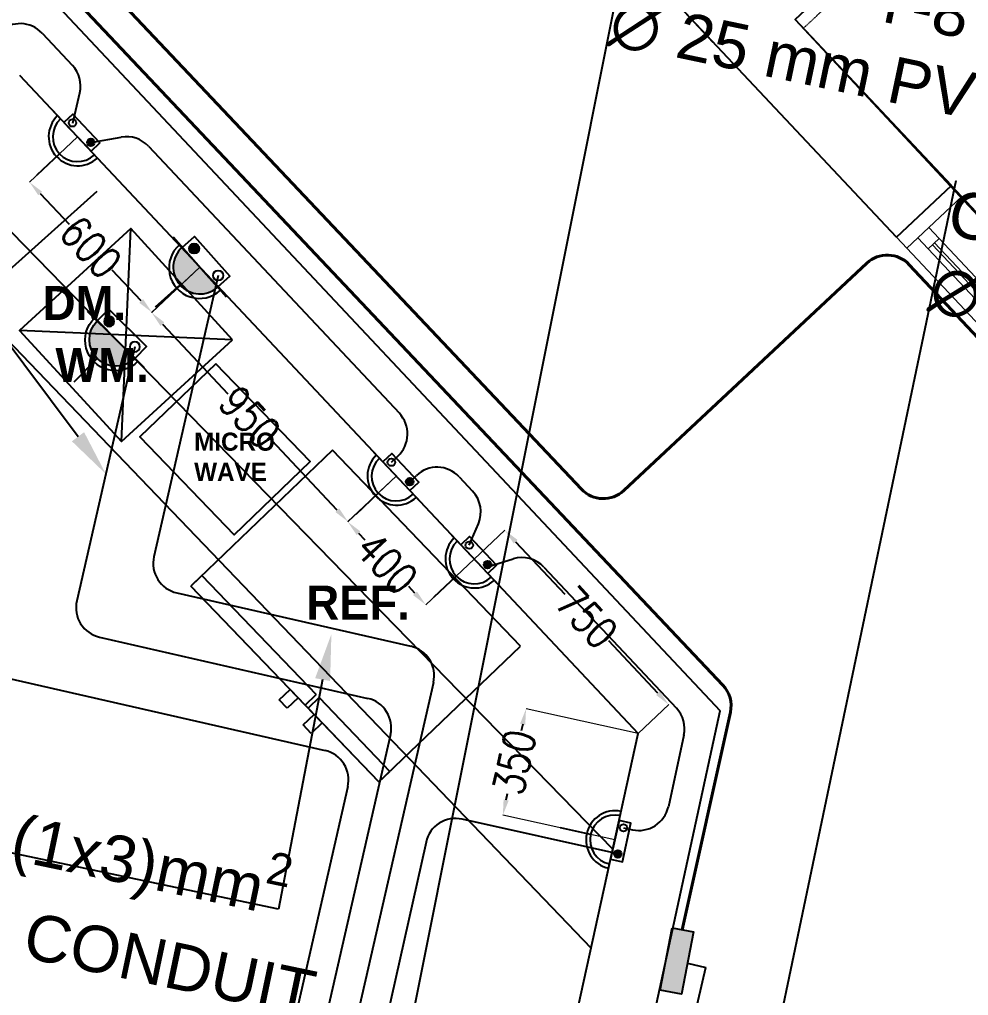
# Model space of a CAD drawing. Extents: x -678889171 to 586587, y -792238163 to 335485.
# Drawn here: x 76023 to 79168, y 28510 to 31744 of the extents above; entities that cross this region are included whole.
import ezdxf
from ezdxf import colors
from ezdxf.entities.mleader import LeaderData, LeaderLine
from ezdxf.math import Vec2, Vec3

# ---------------------------------------------------------------- set-up
doc = ezdxf.new("R2010")
doc.units = 0
doc.header["$MEASUREMENT"] = 0
doc.linetypes.add('XR-A-9TH-FLOOR$0$XR-A-CORE$0$$0$HIDDEN-Z', pattern=[3, 2, -1])
doc.linetypes.add('XR-Ducts$0$XR-A-CORE$0$$0$HIDDEN-Z', pattern=[3, 2, -1])
doc.layers.get('0').update_dxf_attribs({"color": 8})
doc.layers.get('Defpoints').update_dxf_attribs({"color": 252})
for name, color, linetype in [('1', 8, 'Continuous'), ('25 EMBEDDED DATA', 10, 'Continuous'), ('E-LIT-WIR-NO', 4, 'Continuous'), ('E-POW-BLOCK', 4, 'Continuous'), ('E-TEXT', 3, 'Continuous'), ('HR_LIGHT', 1, 'Continuous'), ('loop line emped', 1, 'Continuous'), ('MEP', 4, 'Continuous'), ('powr wire', 4, 'Continuous'), ('XR-A-7TH8TH$0$XR-A-TYP-7-8-9-10$0$A-ANNO-NOTE', 252, 'Continuous'), ('XR-A-7TH8TH$0$XR-A-TYP-7-8-9-10$0$A-EQPM', 252, 'Continuous'), ('XR-A-7TH8TH$0$XR-A-TYP-7-8-9-10$0$A-WALL', 252, 'Continuous'), ('XR-A-9TH-FLOOR$0$A-WALL', 252, 'Continuous'), ('XR-A-9TH-FLOOR$0$XR-A-CORE$0$A-WALL', 252, 'Continuous'), ('XR-A-ST Cat Walk$0$A-FLOR-STRS', 252, 'Continuous'), ('XR-CORE -A$0$A-WALL', 252, 'Continuous')]:
    doc.layers.add(name, color=color, linetype=linetype)
for name, color, linetype, lineweight in [('XR-A-9TH-FLOOR$0$XR-A-CORE$0$$0$A-DOOR-OVHD', 252, 'XR-A-9TH-FLOOR$0$XR-A-CORE$0$$0$HIDDEN-Z', 9), ('XR-Ducts$0$2nd floor towers$0$xref units$0$A-ELEV-GLAZ', 252, 'Continuous', 20), ('XR-Ducts$0$2nd floor towers$0$xref units$0$A-GLAZ-SILL', 252, 'Continuous', 20), ('XR-Ducts$0$XR-A-CORE$0$$0$A-DOOR-OVHD', 252, 'XR-Ducts$0$XR-A-CORE$0$$0$HIDDEN-Z', 9)]:
    doc.layers.add(name, color=color, linetype=linetype, lineweight=lineweight)
doc.styles.get("Standard").update_dxf_attribs({"font": 'arial.ttf'})
doc.styles.add('Work$0$E-M.MODUL', font='romans.shx', dxfattribs={"width": 0.8})
doc.styles.add('XR-A-7TH8TH$0$XR-A-TYP-7-8-9-10$0$TYPICAL TYPES$0$XREF_1BR$0$KZT', font='')
doc.styles.get('XR-A-7TH8TH$0$XR-A-TYP-7-8-9-10$0$TYPICAL TYPES$0$XREF_1BR$0$KZT').set_extended_font_data('AvantGarde LT Medium', bold=True)
doc.dimstyles.new('Work$0$S-DIM', dxfattribs={"dimscale": 500, "dimtxt": 0.2065, "dimasz": 0.104, "dimexe": 0, "dimexo": 0, "dimgap": 0, "dimtad": 0, "dimdec": 0, "dimzin": 0, "dimdsep": 46, "dimtxsty": 'Work$0$E-M.MODUL', "dimcen": 0.25, "dimclrd": 5, "dimclre": 5, "dimclrt": 1, "dimadec": 0, "dimazin": 0, "dimtfac": 1, "dimtdec": 0, "dimtofl": 0, "dimtmove": 0, "dimatfit": 3, "dimfxl": 1, "dimtolj": 1, "dimtzin": 0, "dimlwe": 13, "dimarcsym": 0})

# ---------------------------------------------------------------- blocks, each defined once
blk = doc.blocks.new('SO1 WP')
at = {"layer": 'E-POW-BLOCK'}
h = blk.add_hatch(color=3, dxfattribs=at)
h.dxf.hatch_style = 1
edge = h.paths.add_edge_path()
edge.add_arc((-0.1064295025979398, -0.0481463273482458), 0.03025259035537483, 0, 360)
at = {"layer": 'E-POW-BLOCK', "color": 3}
for p, q in [((1.4210854715202e-14, 0.2000001000000591), (0, 0.4500002250000605)), ((-0.3000001499999954, 7.105427357601002e-14), (0.3000001499999954, 1.598721155460225e-14))]:
    blk.add_line(p, q, dxfattribs=at)
blk.add_lwpolyline([(0.1593095883453804, 4.352074256530614e-14), (-0.1593095883453804, 4.352074256530614e-14), (-0.1593095883453804, -0.09876317676643558), (0.1593095883453804, -0.09876317676643558)], close=True, dxfattribs=at)
for centre in [(-0.1064295025979398, -0.0481463273482458), (0.1096454942411166, -0.0481463273482458)]:
    blk.add_circle(centre, 0.03025259035537483, dxfattribs=at)
for centre, radius, start, end in [((0, -0.002806461197749854), 0.2353418572437975, 0.6832706906615592, 179.3167293093385), ((0, 1.598721155460225e-14), 0.2000001000000002, 0, 180)]:
    blk.add_arc(centre, radius, start, end, dxfattribs=at)
blk = doc.blocks.new('so')
h = blk.add_hatch(color=3)
h.dxf.hatch_style = 1
h.paths.add_polyline_path([(35.34792172250044, 28.40981183705202, 1), (35.02792156250044, 28.40981183705199)])
at = {"layer": 'E-POW-BLOCK'}
h = blk.add_hatch(color=3, dxfattribs=at)
h.dxf.hatch_style = 1
edge = h.paths.add_edge_path()
edge.add_arc((35.0814921399025, 28.36166550970372), 0.03025259035537483, 0, 360)
at = {"color": 3}
blk.add_arc((35.18900666872388, 28.41391628597773), 0.18346999919749, 358.7181161938786, 181.2818838061319, dxfattribs=at)
at = {"layer": 'E-POW-BLOCK', "color": 3}
for p, q in [((35.18792164250043, 28.56981191705202), (35.18792164250044, 28.76981201705202)), ((35.42792176250044, 28.40981183705203), (34.94792152250044, 28.40981183705198))]:
    blk.add_line(p, q, dxfattribs=at)
blk.add_lwpolyline([(35.34723123084582, 28.409811837052), (35.02861205415505, 28.409811837052), (35.02861205415505, 28.31104866028553), (35.34723123084582, 28.31104866028553)], close=True, dxfattribs=at)
for centre in [(35.0814921399025, 28.36166550970372), (35.29756713674156, 28.36166550970372)]:
    blk.add_circle(centre, 0.03025259035537483, dxfattribs=at)
blk.add_arc((35.18792164250044, 28.40981183705198), 0.1600000800000001, 2.035554996136651e-12, 180, dxfattribs=at)
blk = doc.blocks.new('rrrr')
h = blk.add_hatch(color=3)
h.dxf.hatch_style = 1
h.paths.add_polyline_path([(-8420.131906056013, 36002.98717763305, 1), (-8421.949195789919, 35826.00640821811)])
h = blk.add_hatch(color=3)
h.dxf.hatch_style = 1
edge = h.paths.add_edge_path()
edge.add_arc((-8393.808104223384, 35973.08576185553), 16.73251967756865, 0, 360)
at = {"color": 3}
for p, q in [((-8422.403518223397, 35781.76121586437, 4.103830315718892e-06), (-8419.677583622537, 36047.23236998678, 4.10386208767043e-06)), ((-8509.53093563045, 35915.40543779253, 4.103845794063456e-06), (-8620.143916514791, 35916.54124387621, 4.103845284524449e-06))]:
    blk.add_line(p, q, dxfattribs=at)
at = {"color": 3, "elevation": 4.103835908367178e-06}
blk.add_lwpolyline([(-8421.945274468764, 35826.38829472812), (-8420.135827377173, 36002.60529112303), (-8365.513407769646, 36002.0444123184), (-8367.322854861237, 35825.82741592349)], close=True, dxfattribs=at)
at = {"color": 3}
for centre in [(-8393.808104223384, 35973.08576185553, 4.10385336908865e-06), (-8395.035200089544, 35853.58232413253, 4.103839066753452e-06)]:
    blk.add_circle(centre, 16.73251967756865, dxfattribs=at)
for centre, radius, start, end in [((-8423.31673833461, 35913.92001257971, 4.103846119418233e-06), 101.4761161194281, 88.12980723250388, 270.6935748447572), ((-8421.040550922955, 35914.49679292558, 4.103846201694661e-06), 88.49504969867529, 89.41169103863581, 269.4116910386338)]:
    blk.add_arc(centre, radius, start, end, dxfattribs=at)
blk = doc.blocks.new('h')
h = blk.add_hatch()
h.set_pattern_fill('AR-CONC', color=4)
h.set_pattern_definition([(49.99999999999999, (0, 0), (7.172601826007535, -0.6275213498259511), [0.75, -8.25]), (355, (0, 0), (-1.38751333613, 7.521921337000118), [0.6, -6.6]), (100.45144446, (0.59771681, -0.05229344), (5.78508846727112, 6.894399909686294), [0.6374019199999998, -7.011421119999999]), (46.18420000000001, (0, 2), (10.67241330671572, -1.655192807930765), [1.125, -12.375]), (96.63563549, (0.88936745, 1.86206693), (9.346619456742284, 9.741186007745505), [0.95610342, -10.5171376]), (351.1841639899999, (0, 2), (9.346619450547731, 9.741186002699902), [0.9, -9.90000001]), (21, (1, 1.5), (5.969070521184617, -4.026188906653388), [0.75, -8.25]), (326.0000000000001, (1, 1.5), (2.433153319215817, 7.25150045046853), [0.6, -6.6]), (71.45144474, (1.49742254, 1.16448426), (8.402223767299711, 3.225311528063538), [0.6374019000000001, -7.01142112]), (37.50000000000001, (0, 0), (0.1215985531729067, 3.328938538313115), [0, -6.52, 0, -6.7, 0, -6.625]), (7.499999999999999, (0, 0), (2.630695374421486, 3.944117118823602), [0, -3.82, 0, -6.37, 0, -2.525]), (327.5, (-2.23, 0), (5.33822436172409, -0.2255487173437976), [0, -2.5, 0, -7.8, 0, -10.35]), (317.5, (-3.23, 0), (5.831861693423862, 1.001049823323177), [0, -3.25, 0, -5.18, 0, -7.35])])
h.paths.add_polyline_path([(648500834.4310429, 819108045.8914065), (648500906.656452, 819108048.82615), (648500915.1896517, 819107838.8201035), (648500842.9642427, 819107835.8853601)])
at = {"color": 4}
blk.add_lwpolyline([(648500834.4310429, 819108045.8914065), (648500906.656452, 819108048.82615), (648500915.1896517, 819107838.8201035), (648500842.9642427, 819107835.8853601)], close=True, dxfattribs=at)
blk = doc.blocks.new('*D3017')
at = {"layer": '1', "color": 5, "lineweight": 13, "transparency": 16777216}
for p, q in [((76214.86783541893, 31355.45885860703), (76055.53182685109, 31205.73290218921)), ((76620.77754217412, 30923.49613109685), (76461.44153360628, 30773.77017467903))]:
    blk.add_line(p, q, dxfattribs=at)
at = {"layer": '1', "color": 5, "lineweight": -2, "transparency": 16777216}
for p, q in [((76091.14084737402, 31167.83834245569), (76187.10885511637, 31065.71069759228)), ((76425.83251308335, 30811.66473441255), (76329.86450534099, 30913.79237927596))]:
    blk.add_line(p, q, dxfattribs=at)
at = {"layer": '1', "color": 5, "transparency": 16777216}
for points in [[(76097.45660732962, 31173.77317920951), (76084.82508741843, 31161.90350570186), (76055.53182685109, 31205.73290218921)], [(76432.14827303894, 30817.59957116638), (76419.51675312777, 30805.72989765873), (76461.44153360628, 30773.77017467903)]]:
    blk.add_solid(points, dxfattribs=at)
at = {"layer": 'Defpoints', "color": 0, "transparency": 16777216}
for p in [(76214.86783541893, 31355.45885860703, 5.301104202828803e-06), (76620.77754217412, 30923.49613109685, 1.233358115856203e-06), (76461.44153360628, 30773.77017467903)]:
    blk.add_point(p, dxfattribs=at)
at = {"layer": '1', "color": 1, "transparency": 16777216, "insert": (76258.48668022869, 30989.75153843412), "char_height": 103.25, "attachment_point": 5, "rotation": 313.2190041492104, "style": 'Work$0$E-M.MODUL'}
blk.add_mtext('\\A1;600', dxfattribs=at)
blk = doc.blocks.new('*D3018')
at = {"layer": '1', "color": 5, "lineweight": 13, "transparency": 16777216}
for p, q in [((76620.77754217412, 30923.49613109685), (76460.54355423906, 30772.91129179006)), ((77271.61961831307, 30230.94951182388), (77111.385630378, 30080.36467251709))]:
    blk.add_line(p, q, dxfattribs=at)
at = {"layer": '1', "color": 5, "lineweight": -2, "transparency": 16777216}
for p, q in [((76496.15446651082, 30735.01850979702), (76713.23615224582, 30504.02670230092)), ((77075.77471810624, 30118.25745451015), (76858.69303237126, 30349.24926200623))]:
    blk.add_line(p, q, dxfattribs=at)
at = {"layer": '1', "color": 5, "transparency": 16777216}
for points in [[(76502.46993017633, 30740.95366184232), (76489.83900284531, 30729.08335775172), (76460.54355423906, 30772.91129179006)], [(77082.09018177175, 30124.19260655544), (77069.45925444074, 30112.32230246485), (77111.385630378, 30080.36467251709)]]:
    blk.add_solid(points, dxfattribs=at)
at = {"layer": 'Defpoints', "color": 0, "transparency": 16777216}
for p in [(76620.77754217412, 30923.49613109685, 1.233358115856203e-06), (77271.61961831307, 30230.94951182388, 5.576188917428819e-06), (77111.385630378, 30080.36467251709)]:
    blk.add_point(p, dxfattribs=at)
at = {"layer": '1', "color": 1, "transparency": 16777216, "insert": (76785.96459230853, 30426.63798215358), "char_height": 103.25, "attachment_point": 5, "rotation": 313.2218645008609, "style": 'Work$0$E-M.MODUL'}
blk.add_mtext('\\A1;950', dxfattribs=at)
blk = doc.blocks.new('*D3019')
at = {"layer": '1', "color": 5, "lineweight": 13, "transparency": 16777216}
for p, q in [((77271.61959426709, 30230.94953736358), (77110.78977440306, 30079.80474644665)), ((77529.87297751165, 29956.14783990167), (77369.04315764763, 29805.00304898474))]:
    blk.add_line(p, q, dxfattribs=at)
at = {"layer": '1', "color": 5, "lineweight": -2, "transparency": 16777216}
for p, q in [((77146.40068669377, 30041.91196447141), (77167.18802592393, 30019.79261782667)), ((77333.43224535692, 29842.89583095999), (77312.64490612676, 29865.01517760472))]:
    blk.add_line(p, q, dxfattribs=at)
at = {"layer": '1', "color": 5, "transparency": 16777216}
for points in [[(77152.71615035633, 30047.84711651987), (77140.08522303123, 30035.97681242296), (77110.78977440306, 30079.80474644665)], [(77339.74770901946, 29848.83098300844), (77327.11678169438, 29836.96067891153), (77369.04315764763, 29805.00304898474)]]:
    blk.add_solid(points, dxfattribs=at)
at = {"layer": 'Defpoints', "color": 0, "transparency": 16777216}
for p in [(77271.61959426709, 30230.94953736358, 5.576188917451097e-06), (77529.87297751165, 29956.14783990167, 5.642069986284242e-06), (77369.04315764763, 29805.00304898474)]:
    blk.add_point(p, dxfattribs=at)
at = {"layer": '1', "color": 1, "transparency": 16777216, "insert": (77239.91646602534, 29942.40389771569), "char_height": 103.25, "attachment_point": 5, "rotation": 313.2218645295111, "style": 'Work$0$E-M.MODUL'}
blk.add_mtext('\\A1;400', dxfattribs=at)
blk = doc.blocks.new('*D3020')
at = {"layer": '1', "color": 5, "lineweight": 13, "transparency": 16777216}
for p, q in [((78072.7513022479, 29378.48305439147), (77701.55001611527, 29459.56361298452)), ((77995.77416111683, 29026.0679466703), (77624.57287498421, 29107.14850526336))]:
    blk.add_line(p, q, dxfattribs=at)
at = {"layer": '1', "color": 5, "lineweight": -2, "transparency": 16777216}
for p, q in [((77690.4534158246, 29408.76139391893), (77685.7241176819, 29387.1098219079)), ((77635.66947527492, 29157.95072432895), (77640.3987734176, 29179.60229633998))]:
    blk.add_line(p, q, dxfattribs=at)
at = {"layer": '1', "color": 5, "transparency": 16777216}
for points in [[(77681.98637931366, 29410.61082730072), (77698.92045233553, 29406.91196053715), (77701.55001611527, 29459.56361298452)], [(77627.20243876398, 29159.80015771073), (77644.13651178585, 29156.10129094716), (77624.57287498421, 29107.14850526336)]]:
    blk.add_solid(points, dxfattribs=at)
at = {"layer": 'Defpoints', "color": 0, "transparency": 16777216}
for p in [(77701.55001611527, 29459.56361298452), (78072.7513022479, 29378.48305439147, 5.227651818675812e-07), (77995.77416111683, 29026.0679466703, 8.403018171953865e-06)]:
    blk.add_point(p, dxfattribs=at)
at = {"layer": '1', "color": 1, "transparency": 16777216, "insert": (77663.06144554974, 29283.35605912394), "char_height": 103.25, "attachment_point": 5, "rotation": 77.67854950184889, "style": 'Work$0$E-M.MODUL'}
blk.add_mtext('\\A1;350', dxfattribs=at)
blk = doc.blocks.new('*D3021')
at = {"layer": '1', "color": 5, "lineweight": 13, "transparency": 16777216}
for p, q in [((77529.87292240778, 29956.14789842854), (77631.46699313742, 30051.62406438945)), ((78072.7513022479, 29378.48305439147), (78174.34537297752, 29473.95922035238))]:
    blk.add_line(p, q, dxfattribs=at)
at = {"layer": '1', "color": 5, "lineweight": -2, "transparency": 16777216}
for p, q in [((77667.07790542071, 30013.73128240723), (77830.17774297122, 29840.18036249613)), ((78138.73446069425, 29511.8520023346), (77975.63462314373, 29685.40292224568))]:
    blk.add_line(p, q, dxfattribs=at)
at = {"layer": '1', "color": 5, "transparency": 16777216}
for points in [[(77673.39336908441, 30019.66643445444), (77660.762441757, 30007.79613036001), (77631.46699313742, 30051.62406438945)], [(78145.04992435794, 29517.78715438181), (78132.41899703053, 29505.91685028738), (78174.34537297752, 29473.95922035238)]]:
    blk.add_solid(points, dxfattribs=at)
at = {"layer": 'Defpoints', "color": 0, "transparency": 16777216}
for p in [(77529.87292240778, 29956.14789842854, 5.642069986295454e-06), (78174.34537297752, 29473.95922035238), (78072.7513022479, 29378.48305439147, 5.227651818675812e-07)]:
    blk.add_point(p, dxfattribs=at)
at = {"layer": '1', "color": 1, "transparency": 16777216, "insert": (77902.90618305748, 29762.79164237091), "char_height": 103.25, "attachment_point": 5, "rotation": 313.2218645182835, "style": 'Work$0$E-M.MODUL'}
blk.add_mtext('\\A1;750', dxfattribs=at)
blk = doc.blocks.new('XR-A-ST Cat Walk')
at = {"layer": 'XR-A-ST Cat Walk$0$A-FLOR-STRS'}
blk.add_lwpolyline([(83405.04051414115, 21690.35960370693), (85408.39323011063, 21689.80160112389), (85411.43076893217, 19119.92413560885), (83269.42771125086, 17090.83756769007), (81833.20874291258, 18631.54482883531), (81394.49543487377, 18222.23968971483), (83242.95775164271, 16239.29741128608), (85650.5864333371, 18520.00704941813), (86012.14029216755, 18519.99412978215), (86007.68465965881, 22289.63470113861), (83404.55259050321, 22290.35976288485), (83405.04051414115, 21690.35960370693)], dxfattribs=at)
blk = doc.blocks.new('XR-Ducts$0$2nd floor towers$0$xref units$0$WINDUCT')
at = {"layer": 'XR-Ducts$0$2nd floor towers$0$xref units$0$A-ELEV-GLAZ', "extrusion": (9.407166294760566e-29, 1.548440174127147e-15, -1)}
for p, q in [((171211.1403306981, 30904.21280036221), (171461.1403306982, 30904.21280036221)), ((171211.1403306981, 30854.21280036221), (171211.1403306981, 30904.21280036221)), ((171461.1403306982, 30904.21280036221), (171461.1403306982, 29704.21280036221)), ((171211.1403306981, 30854.21280036221), (171411.1403306982, 30854.21280036221)), ((171361.1403306981, 30854.21280036221), (171361.1403306981, 29754.2128003622)), ((171411.1403306982, 30854.21280036221), (171461.1403306981, 30854.21280036221)), ((171411.1403306982, 30854.21280036221), (171411.1403306982, 29754.2128003622)), ((171411.1403306982, 30804.2128003622), (171461.1403306981, 30804.2128003622)), ((171431.1403306982, 30329.21280036222), (171431.1403306982, 30804.2128003622)), ((171441.1403306982, 30329.21280036222), (171441.1403306982, 30804.2128003622)), ((171361.1403306981, 30329.21280036222), (171461.1403306981, 30329.21280036222)), ((171361.1403306981, 30279.21280036221), (171461.1403306981, 30279.21280036221)), ((171381.1403306982, 29804.2128003622), (171381.1403306981, 30279.21280036221)), ((171391.1403306982, 29804.2128003622), (171391.1403306981, 30279.21280036221)), ((171411.1403306982, 29804.2128003622), (171361.1403306981, 29804.2128003622)), ((171461.1403306982, 29754.2128003622), (171211.1403306981, 29754.2128003622)), ((171211.1403306981, 29704.21280036221), (171211.1403306981, 29754.2128003622)), ((171461.1403306982, 29704.21280036221), (171211.1403306981, 29704.21280036221))]:
    blk.add_line(p, q, dxfattribs=at)
at = {"layer": 'XR-Ducts$0$2nd floor towers$0$xref units$0$A-GLAZ-SILL', "extrusion": (9.407166294760566e-29, 1.548440174127147e-15, -1)}
blk.add_line((171211.1403306981, 29754.2128003622), (171211.1403306981, 30854.21280036221), dxfattribs=at)
blk = doc.blocks.new('XR-Ducts')
at = {"layer": 'XR-Ducts$0$XR-A-CORE$0$$0$A-DOOR-OVHD'}
blk.add_lwpolyline([(81394.32352733126, 18222.42410393356), (82955, 19682.7836224115), (82955, 21189.99999994176), (83405.44740949677, 21189.99999994176), (83404.55259050321, 22290.35976288485), (86007.68465678663, 22289.64023699868), (86009.64047627228, 18519.99295058218), (85650.58643333675, 18520.00704941781), (83250.89302407888, 16246.7548286592), (82216.9771686292, 17346.92176026924)], close=True, dxfattribs=at)
at = {"rotation": 223.2218645127661}
blk.add_blockref('XR-Ducts$0$2nd floor towers$0$xref units$0$WINDUCT', (186332.3859114918, 156567.0791498325, 6.161329857418414e-05), dxfattribs=at)
blk = doc.blocks.new('XR-A-7TH8TH$0$XR-A-TYP-7-8-9-10$0$TYPICAL TYPES$0$A$C30F165C2')
at = {"layer": 'XR-A-7TH8TH$0$XR-A-TYP-7-8-9-10$0$A-EQPM'}
for p, q in [((0, 0), (900.0000000000146, 1.455191522836685e-11)), ((7.275957614183426e-12, -650.7999999999884), (0, 0)), ((900.0000000000146, 1.455191522836685e-11), (900, -650.7999999999738)), ((338.9750000000131, -600), (7.275957614183426e-12, -600)), ((7.275957614183426e-12, -650.7999999999884), (7.275957614183426e-12, -600)), ((338.9750000000131, -600), (338.9750000000131, -650.7999999999884)), ((900, -600), (352.9750000000131, -600)), ((352.9750000000131, -650.7999999999884), (352.9750000000131, -600)), ((900, -600), (900, -650.7999999999738)), ((900, -650.7999999999738), (7.275957614183426e-12, -650.7999999999884)), ((7.275957614183426e-12, -650.7999999999884), (338.9750000000131, -650.7999999999884)), ((310.0567722904671, -650.7999999999884), (271.6234744505637, -650.7999999999738)), ((271.6234744505637, -650.7999999999738), (271.6234744505637, -701.0267485376389)), ((310.0567722904743, -701.0267485376389), (310.0567722904671, -650.7999999999884)), ((352.9750000000131, -650.7999999999884), (900, -650.7999999999738)), ((425.3566658101699, -650.7999999999738), (386.9233679702666, -650.7999999999884)), ((386.9233679702666, -650.7999999999884), (386.9233679702666, -701.0267485376389)), ((425.3566658101699, -701.0267485376244), (425.3566658101699, -650.7999999999738)), ((271.6234744505637, -701.0267485376389), (310.0567722904743, -701.0267485376389)), ((386.9233679702666, -701.0267485376389), (425.3566658101699, -701.0267485376244))]:
    blk.add_line(p, q, dxfattribs=at)
blk = doc.blocks.new('XR-A-7TH8TH$0$XR-A-TYP-7-8-9-10$0$TYPICAL TYPES$0$A$C519C6AFF')
at = {"layer": 'XR-A-7TH8TH$0$XR-A-TYP-7-8-9-10$0$A-EQPM'}
blk.add_lwpolyline([(249.9999999999854, -249.9999999999891), (-250.0000000000291, -249.9999999999891), (-250.0000000000291, 250.0000000000109), (249.9999999999854, 250.0000000000109)], close=True, dxfattribs=at)
for points in [[(249.9999999999854, -249.9999999999891), (-250.0000000000291, 250.0000000000109)], [(249.9999999999854, 250.0000000000109), (-250.0000000000291, -249.9999999999891)]]:
    blk.add_lwpolyline(points, dxfattribs=at)
blk = doc.blocks.new('XR-A-7TH8TH')
at = {"layer": 'XR-A-7TH8TH$0$XR-A-TYP-7-8-9-10$0$A-EQPM'}
for p, q in [((78619.48474323918, 17241.01823245263), (79080.56307855982, 17653.01815857)), ((78778.40640184583, 17165.56843149824), (80717.67903301338, 15144.42860870123))]:
    blk.add_line(p, q, dxfattribs=at)
at = {"layer": 'XR-A-7TH8TH$0$XR-A-TYP-7-8-9-10$0$A-EQPM', "extrusion": (2.681703343077844e-08, -1.173636179317244e-08, 0.9999999999999996)}
blk.add_line((80789.49228518883, 15473.20250976903), (78797.1400389956, 17516.47794311041), dxfattribs=at)
at = {"layer": 'XR-A-7TH8TH$0$XR-A-TYP-7-8-9-10$0$A-EQPM'}
blk.add_lwpolyline([(79474.05090785178, 17081.71909552573), (79221.99675454159, 16838.88437025146), (79534.2128298945, 16514.81474456685), (79786.26698320458, 16757.64946984123)], close=True, dxfattribs=at)
at = {"layer": 'XR-A-7TH8TH$0$XR-A-TYP-7-8-9-10$0$A-WALL'}
for p, q in [((78834.3222468005, 18390.93335924835), (81145.9566949649, 15931.17441035999, 4.636393208078945e-07)), ((78823.00230732502, 18037.9220153825), (80873.18595129719, 15856.36706878218, 5.227651818675812e-07)), ((80856.47174218469, 14605.86056726234, 3.059449435975766e-06), (81145.9566949649, 15931.17441035999, 3.059449435975766e-06)), ((80468.90558939437, 14005.49932945232, 3.059449435975766e-06), (80873.18595129719, 15856.36706878218, 3.059449435975753e-06))]:
    blk.add_line(p, q, dxfattribs=at)
at = {"layer": 'XR-A-7TH8TH$0$XR-A-TYP-7-8-9-10$0$A-EQPM', "extrusion": (-1.872010188677718e-08, 2.043040957649267e-08, 0.9999999999999998), "xscale": -1.000000000000016, "rotation": 132.4965300111621}
blk.add_blockref('XR-A-7TH8TH$0$XR-A-TYP-7-8-9-10$0$TYPICAL TYPES$0$A$C519C6AFF', (79176.36163216711, 17176.56660885413, -0.00124241605922798), dxfattribs=at)
at = {"layer": 'XR-A-7TH8TH$0$XR-A-TYP-7-8-9-10$0$A-EQPM', "extrusion": (7.780543643545767e-09, 7.465251085201325e-09, 1), "xscale": -1, "rotation": 313.8157858118968}
blk.add_blockref('XR-A-7TH8TH$0$XR-A-TYP-7-8-9-10$0$TYPICAL TYPES$0$A$C30F165C2', (80483.91739470695, 16146.04753230829, 0.003886654986474315), dxfattribs=at)
at = {"layer": 'XR-A-7TH8TH$0$XR-A-TYP-7-8-9-10$0$A-ANNO-NOTE', "width": 1932.754287415224, "style": 'XR-A-7TH8TH$0$XR-A-TYP-7-8-9-10$0$TYPICAL TYPES$0$XREF_1BR$0$KZT'}
for s, insert, char_height, attachment_point in [('DM.', (79038.02660177331, 17282.89157641844), 112.5000000000006, 5), ('WM.', (79096.7627546845, 17076.97876271078), 112.5000000000006, 5), ('MICRO\\PWAVE', (79402.06884879002, 16773.25302325551), 60.00000000000031, 4), ('REF.', (79945.53000689679, 16289.974515566), 112.5000000000006, 5)]:
    blk.add_mtext(s, dxfattribs=dict(at, insert=insert, char_height=char_height, attachment_point=attachment_point))

msp = doc.modelspace()

# ---------------------------------------------------------------- block references
at = {"layer": 'XR-A-9TH-FLOOR$0$A-WALL'}
msp.add_blockref('XR-A-ST Cat Walk', (-2800.434649049275, 13522.11598560929), dxfattribs=at)

# ---------------------------------------------------------------- next in the draw order: block references
msp.add_blockref('XR-Ducts', (-2800.434649049275, 13522.11598560929), dxfattribs=at)

# ---------------------------------------------------------------- next in the draw order: linework, layer by layer
at = {"layer": 'XR-A-9TH-FLOOR$0$XR-A-CORE$0$$0$A-DOOR-OVHD'}
msp.add_lwpolyline([(78621.05189391098, 31715.51794316808), (80193.21102321692, 33186.28302793129), (80193.21102321707, 34712.11598555105), (80605.0127604475, 34712.11598555105), (80604.11794145394, 35782.47574843591), (83207.25000773736, 35781.75622254973), (83209.205827223, 32042.10893619146), (82850.15178428747, 32042.12303502709), (80450.4583750296, 29768.87081426848), (79416.54251957992, 30869.03774587852)], close=True, dxfattribs=at)
at = {"layer": 'XR-A-9TH-FLOOR$0$XR-A-CORE$0$A-WALL'}
msp.add_line((78087.11956403904, 31920.29722133391), (78321.10972272191, 31669.60685011437, 1.126178955289612e-05), dxfattribs=at)
at = {"layer": 'XR-CORE -A$0$A-WALL'}
for p, q in [((78929.14673612668, 31022.60814918724, 4.04923661615886e-05), (77781.55523293882, 32243.73481646027, -1.796878705579637e-05)), ((79111.33673311918, 31193.80045440328, 4.246556232694283e-05), (78593.99221414518, 31744.29528338358, 1.835697053476082e-05)), ((78929.14673612668, 31022.60814918724, 4.345155855981701e-05), (79111.36169926093, 31193.8239134923))]:
    msp.add_line(p, q, dxfattribs=at)

# ---------------------------------------------------------------- next in the draw order: block references
at = {"layer": 'XR-A-9TH-FLOOR$0$A-WALL'}
msp.add_blockref('XR-A-7TH8TH', (-2800.434649049275, 13522.11598560929), dxfattribs=at)

# ---------------------------------------------------------------- next in the draw order: linework, layer by layer
at = {"layer": '1', "color": 4}
for p, q in [((76097.70533160746, 31699.12170279716, -4.765958905470164e-08), (76197.94886934423, 31592.44876534996, -1.175656699969538e-07)), ((76199.02969502725, 31401.09158437185, 5.301094094732096e-06), (76222.447094081, 31501.18868072842, 2.249009369020491e-06)), ((76259.17395000785, 31337.21118386152, 5.301094094731229e-06), (76360.08697373603, 31354.49032330368, 2.2614240164677e-06)), ((76449.83681463494, 31324.40528206561), (77281.59781152228, 30439.29696690418)), ((77255.16768215122, 30277.23416219305, 5.576178912452753e-06), (77277.2056247587, 30297.94383218323, 4.281407764608613e-06)), ((77315.92573290187, 30212.70183707836, 5.576178809344259e-06), (77338.02261350062, 30233.46806313972, 4.879984101117604e-06)), ((77479.37587170352, 30229.07985218026, 6.351495136649706e-06), (77524.59960502331, 30180.95828052617, 6.325075981432793e-06)), ((77513.4210413498, 30002.43249027084, 5.642059981300672e-06), (77543.67010886522, 30073.14626825749, 5.953982298789349e-06)), ((77577.06578263533, 29931.67483700055, 5.642059981300672e-06), (77658.51148664826, 29956.73213337516, 5.987648315888437e-06)), ((77760.78767549506, 29929.63579291368, 6.063227681333151e-06), (78200.17445488073, 29462.0940656847, 5.613136721797256e-06)), ((78224.99747207886, 29372.25900443194, 5.576188774285485e-06), (78173.28741592795, 29135.67122843072, 5.576188774285458e-06)), ((78024.6666639256, 29065.79398781106, 8.964927914478955e-06), (78054.24112651762, 29059.33001428244, 8.177456043116302e-06))]:
    msp.add_line(p, q, dxfattribs=at)
for centre, start, end in [((76024.83267086526, 31630.64122881841, 8.372402565085641e-05), 43.22025297483747, 133.1048111205013), ((77451.72887044217, 30112.47575690446, -0.0007545470425526958), 336.8403271471404, 43.2218645182281), ((77687.91694091386, 29861.15326929195, -0.001014736408090394), 43.22186451821862, 107.1008522774915), ((78127.30372029953, 29393.61154206296, 0.0002446156140757889), 347.6709712540401, 43.22186451821862)]:
    msp.add_arc(centre, 100, start, end, dxfattribs=at)
at = {"layer": '1', "color": 4, "extrusion": (2.341505823327281e-08, 2.501336256826633e-08, 0.9999999999999994)}
msp.add_arc((76125.07620860207, 31523.96829137118, 0.00257429521974872), 100, 346.8326460396892, 43.22025297483746, dxfattribs=at)
at = {"layer": '1', "color": 4, "extrusion": (2.594666295326657e-08, 2.4382803634574e-08, 0.9999999999999996)}
msp.add_arc((76376.96415389284, 31255.92480808685, 0.002747394971623982), 100, 43.22025297483745, 99.71641668735026, dxfattribs=at)
at = {"layer": '1', "color": 4, "extrusion": (3.119975755294112e-08, 2.93192833016655e-08, 0.9999999999999992)}
msp.add_arc((77208.72515077994, 30370.8164929254, 0.003303625486299585), 100, 313.2202529747294, 43.22025297483744, dxfattribs=at)
at = {"layer": '1', "color": 4, "extrusion": (-9.069789737016875e-09, 4.317629820902127e-08, 0.9999999999999991)}
msp.add_arc((77406.50513712232, 30160.59732855854, 0.0005663969408116253), 100, 43.22186451821865, 133.2218645180147, dxfattribs=at)
at = {"layer": '1', "color": 4, "extrusion": (2.541275588729422e-08, -5.554365724608826e-09, 0.9999999999999998)}
msp.add_arc((78075.59366414866, 29157.02376606178, 0.001830344685147885), 100, 257.67097125404, 347.6709712540401, dxfattribs=at)
at = {"layer": 'HR_LIGHT', "color": 6}
for p, q in [((78123.12857483045, 27856.06583537607, -5.248915186646236e-07), (78297.75510655934, 28603.33071536361, 5.006797653431522e-06)), ((78236.94146857937, 28617.54210809286, -2.213607221170089e-05), (78297.75510655934, 28603.33071536363, 5.006797653431261e-06))]:
    msp.add_line(p, q, dxfattribs=at)
at = {"layer": 'loop line emped', "color": 3}
for p, q in [((76680.97479896984, 30895.87112332163, -3.973671957444328e-05), (76468.37094982565, 29964.19167631081, -3.481908567256903e-05)), ((76404.653718457, 30659.89026759744, -9.96677834422545e-07), (76212.4155654407, 29817.4580312218, 4.347794262668647e-07)), ((74490.7604172957, 29902.61798595022), (77035.46077209889, 29321.93211584151, 6.367037492181873e-07)), ((76543.61725544636, 29844.4503154933, 4.891553424821518e-07), (77319.43854893072, 29667.41239352128, 6.823990704339297e-07)), ((76287.6618710614, 29697.71667040428, 6.358141398968254e-07), (77177.09238126138, 29494.75378373598, 9.585254894166426e-07)), ((77394.68485455136, 29547.67103270377, 6.630742513787308e-07), (77076.43057526535, 28153.00686209967, 6.37200420742503e-07)), ((77252.32084568756, 29374.93438268915, 1.142817161657768e-05), (76968.59425649114, 28136.15152354195, 4.129848769785123e-05)), ((77110.70707771959, 29202.19075502399, 6.599076654476531e-07), (76860.95480326426, 28107.71828008604, 1.47235791960517e-06)), ((78005.75253789735, 28979.20173901058, 7.901745972136321e-06), (77489.39869166832, 29094.33644403799, 4.478937929161021e-06)), ((77370.03241495017, 29018.49653381631, 3.599223704275553e-06), (77180.88025116184, 28170.19065357471, 1.576543086663842e-06))]:
    msp.add_line(p, q, dxfattribs=at)
at = {"layer": 'loop line emped', "color": 3, "extrusion": (8.23578581818984e-09, 3.718266493955065e-08, 0.9999999999999993)}
msp.add_arc((76565.86478304482, 29941.94414871241, 0.001740582189193893), 100, 167.1455404131882, 257.1455404134382, dxfattribs=at)
at = {"layer": 'loop line emped', "color": 3}
for centre, start, end in [((76309.9093986598, 29795.21050362342, 6.054081116089616e-05), 167.1455404131882, 257.1455404134382), ((77297.19102133226, 29569.91856030214, -6.483536631495867e-05), 347.1455404131882, 77.14554041343825), ((77013.21324450048, 29224.43828262237, -6.855254703232046e-05), 347.1455404131882, 77.14554041343825), ((77467.63550842009, 28996.73335056805, -0.002025123668203358), 77.43002290604193, 167.4300229064894)]:
    msp.add_arc(centre, 100, start, end, dxfattribs=at)
at = {"layer": 'loop line emped', "color": 3, "extrusion": (2.080538226836986e-09, 2.363611334325033e-08, 0.9999999999999998)}
msp.add_arc((77154.84485366297, 29397.25995051684, 0.0008586697598884057), 100, 347.0996730535994, 77.14554041343825, dxfattribs=at)
at = {"layer": 'powr wire', "color": 6, "lineweight": 40}
for p, q in [((75457.18399988997, 32756.07461384675), (77885.07285513039, 30187.89866668421)), ((75456.02538910255, 32604.32694107465), (77877.06185106639, 30043.39932884123)), ((78026.07392124188, 30183.58625559106, 5.370798810092926e-06), (78830.62637326118, 30936.59985238397, 6.485226969793825e-05)), ((80160.41951599965, 29662.13215595269, 0.0001048601653952505), (78971.97037151523, 30931.92287071203, 7.213183292458913e-05)), ((77877.06185106639, 30043.39932884123), (78354.04197318663, 29538.85857350151)), ((78379.00056319291, 29448.50096415398, 4.421758862047098e-07), (78218.97029188383, 28727.19544279519, -2.212707635883314e-05))]:
    msp.add_line(p, q, dxfattribs=at)
at = {"layer": 'powr wire', "color": 6, "lineweight": 40, "extrusion": (-5.226832622466168e-08, -2.314547962357684e-08, 0.9999999999999984)}
msp.add_arc((78898.95988155207, 30863.58936242087, -0.004771535067580199), 100, 43.10481112057847, 133.1048111188565, dxfattribs=at)
at = {"layer": 'powr wire', "color": 6, "lineweight": 40, "extrusion": (-3.922460730336091e-08, -3.70819557858683e-08, 0.9999999999999987)}
msp.add_arc((77957.7404129509, 30256.59674555394, -0.004174437721162402), 100, 223.3915847571971, 313.1048111188565, dxfattribs=at)
at = {"layer": 'powr wire', "color": 6, "lineweight": 40, "extrusion": (7.313138478713299e-09, 6.913656920163545e-09, 1)}
msp.add_arc((78281.37441536618, 29470.16049463164, 0.000748509058618047), 100, 347.490862826823, 43.39158475750015, dxfattribs=at)

# ---------------------------------------------------------------- next in the draw order: block references
at = {"layer": '25 EMBEDDED DATA', "color": 1, "extrusion": (4.555585088714501e-07, -4.903784431449993e-07, 0.9999999999997762), "rotation": 42.23082415353836}
msp.add_blockref('rrrr', (106994.8958699867, 9990.79588348547, 0.01973816079852371), dxfattribs=at)
at = {"layer": 'E-LIT-WIR-NO', "xscale": -553.0937840698281, "yscale": 553.0937840698286, "zscale": 553.0937840698281, "rotation": 135.2885613495149}
msp.add_blockref('so', (73566.6933678553, 55542.80746179604, -2.223118805694019e-07), dxfattribs=at)
at = {"layer": 'E-POW-BLOCK', "xscale": 410.1995351285418, "yscale": 410.1995351285418, "zscale": 410.1995351285418, "rotation": 133.2745313633415}
for p in [(76214.86783541893, 31355.45885860705, 5.421212157394408e-06), (77271.61961831307, 30230.94951182388, 5.696297929784218e-06), (77529.87297751164, 29956.14783990168, 5.762179260810274e-06)]:
    msp.add_blockref('SO1 WP', p, dxfattribs=at)
at = {"layer": 'E-POW-BLOCK', "extrusion": (-3.668140176722222e-09, -1.147680410801129e-08, 1), "xscale": 410.1995351285424, "yscale": 410.1995351285424, "zscale": 410.1995351285424, "rotation": 77.6785494930598}
msp.add_blockref('SO1 WP', (77995.77416111683, 29026.06794667029, -0.0006108229104927522), dxfattribs=at)
at = {"layer": 'MEP', "rotation": 346.6667890603964}
msp.add_blockref('h', (-819840156.5762687, -647447314.8858638, 1.188936162637225e-05), dxfattribs=at)

# ---------------------------------------------------------------- next in the draw order: dimensions: what is measured, and where the dimension line sits
at = {"layer": '1', "color": 4}
for p1, p2, distance, text, picture, middle in [((76214.86783541893, 31355.45885860703, 5.301104202828803e-06), (76620.77754217412, 30923.49613109685, 1.233358115856203e-06), -218.64543363986093, '600', '*D3017', (76258.48668022869, 30989.75153843412)), ((77271.61959426707, 30230.94953736358, 5.576188917451097e-06), (77529.87297751164, 29956.14783990167, 5.642069986284242e-06), -220.70563830317656, '400', '*D3019', (77239.91646602534, 29942.40389771569)), ((77529.87292240778, 29956.14789842854, 5.642069986295454e-06), (78072.7513022479, 29378.48305439147, 5.227651818675812e-07), 139.41683353889275, '750', '*D3021', (77902.90618305748, 29762.79164237091)), ((77995.77416111683, 29026.0679466703, 8.403018171953865e-06), (78072.7513022479, 29378.48305439147, 5.227651818675812e-07), 379.9532231844781, '350', '*D3020', (77663.06144554974, 29283.35605912394))]:
    dim = msp.add_aligned_dim(p1=p1, p2=p2, distance=distance, text=text, dimstyle='Work$0$S-DIM', dxfattribs=at)
    dim.commit()
    dim.dimension.update_dxf_attribs({"geometry": picture, "text_midpoint": middle})
dim = msp.add_aligned_dim(p1=(76620.77754217412, 30923.49613109685, 1.233358115856203e-06), p2=(77271.61961831307, 30230.94951182388, 5.576188917428819e-06), distance=-219.88798220599816, dimstyle='Work$0$S-DIM', dxfattribs=at)
dim.commit()
dim.dimension.update_dxf_attribs({"geometry": '*D3018', "text_midpoint": (76785.96459230853, 30426.63798215358)})

# ---------------------------------------------------------------- next in the draw order: leaders
at = {"layer": 'E-TEXT', "color": 30}
ml = msp.add_multileader_mtext('Standard', dxfattribs=at)
ml.set_content('\\C30;CT5/DP-T-8 {\\A1;3(1x3)mm\\H0.7x;\\S2^ ;\\H1.42857x; \\P∅ 25 mm PVC CONDUIT}', color=3)
ml.set_leader_properties(color=30)
ml.build(insert=Vec2(0, 0))
ml.multileader.update_dxf_attribs({"text_right_attachment_type": 6, "dogleg_length": 0.2763936738358556, "arrow_head_size": 153.5520410199195, "scale": 2})
ctx = ml.context
ctx.base_point, ctx.scale, ctx.char_height, ctx.arrow_head_size, ctx.landing_gap_size, ctx.plane_origin, ctx.plane_x_axis, ctx.plane_y_axis = Vec3(72848.50453382438, 32517.28103078913, 8.184968012124422e-07), 2, 153.5520410199195, 153.5520410199195, 3.071040820398391, Vec3(73546.50349283541, 40326.83544825049, 3.498999184853509e-05), Vec3(0.9786934253195185, -0.2053270056187162, 3.477911888746864e-09), Vec3(0.2053270056187162, 0.9786934253195185, 4.799668914001105e-09)
ctx.right_attachment = 6
notes = []
notes.append((ctx, [(1, (1, 1, 0), (75027.05189280957, 31951.73955118097, 8.128100357347176e-06), (-0.9786934253195184, 0.2053270056187161, -3.477911888746863e-09), 0.5527873476717114, [(1, [(76308.53464194885, 30238.67414940962, 6.929281720015735e-06)], 0, [])])]))
ctx.mtext.insert, ctx.mtext.text_direction, ctx.mtext.rotation, ctx.mtext.width, ctx.mtext.defined_height, ctx.mtext.flow_direction, ctx.mtext.extrusion = Vec3(72867.54316139626, 32593.07202946665, 1.203961180817785e-06), Vec3(0.9786934253195185, -0.2053270056187162, 3.477911888746863e-09), 6.076387486951385, 2376.813927149845, 503.6081972500259, 5, Vec3(-4.389311145430208e-09, -3.983295175921153e-09, 1)
ml = msp.add_multileader_mtext('Standard', dxfattribs=at)
ml.set_content('\\C30;CT8/DP-T-8 {\\A1;3(1x3)mm\\H0.7x;\\S2^ ;\\H1.42857x; \\P∅ 25 mm PVC CONDUIT}', color=3)
ml.set_leader_properties(color=30)
ml.build(insert=Vec2(0, 0))
ml.multileader.update_dxf_attribs({"text_right_attachment_type": 6, "dogleg_length": 0.2763936738358556, "arrow_head_size": 153.5520410199195, "scale": 2})
ctx = ml.context
ctx.base_point, ctx.scale, ctx.char_height, ctx.arrow_head_size, ctx.landing_gap_size, ctx.plane_origin, ctx.plane_x_axis, ctx.plane_y_axis = Vec3(78056.16160561271, 32092.31400176819, 1.835602312806855e-05), 2, 153.5520410199195, 153.5520410199195, 3.071040820398391, Vec3(75485.77215910188, 39100.6341320503, 3.498999184853509e-05), Vec3(0.9786934253195185, -0.2053270056187162, 3.477911888746864e-09), Vec3(0.2053270056187162, 0.9786934253195185, 4.799668914001105e-09)
ctx.right_attachment = 6
notes.append((ctx, [(0, (1, 1, 0), (78055.62059626995, 32092.42750393903, 1.835410058238013e-05), (0.9786934253195184, -0.2053270056187161, 3.477911888746863e-09), 0.5527873476717116, [(1, [(77248.7338202816, 28056.97738789971, -1.261965516347863e-06)], 0, [])])]))
ctx.mtext.insert, ctx.mtext.text_direction, ctx.mtext.rotation, ctx.mtext.width, ctx.mtext.defined_height, ctx.mtext.flow_direction, ctx.mtext.extrusion = Vec3(78075.5658416003, 32169.847676971, 1.875003387176422e-05), Vec3(0.9786934253195185, -0.2053270056187162, 3.477911888746863e-09), 6.076387486951385, 3193.511450923596, 503.6081972500259, 5, Vec3(-4.389311145430208e-09, -3.983295175921153e-09, 1)
ml = msp.add_multileader_mtext('Standard', dxfattribs=at)
ml.set_content('\\C30;CT4/DP-T-8 {\\A1;3(1x3)mm\\H0.7x;\\S2^ ;\\H1.42857x; \\P∅ 25 mm PVC CONDUIT}', color=3)
ml.set_leader_properties(color=30)
ml.build(insert=Vec2(0, 0))
ml.multileader.update_dxf_attribs({"text_right_attachment_type": 6, "dogleg_length": 0.2763936738358556, "arrow_head_size": 153.5520410199195, "scale": 2})
ctx = ml.context
ctx.base_point, ctx.scale, ctx.char_height, ctx.arrow_head_size, ctx.landing_gap_size, ctx.plane_origin, ctx.plane_x_axis, ctx.plane_y_axis = Vec3(79127.58759167281, 31210.34294125259, 1.699338522164672e-05), 2, 153.5520410199195, 153.5520410199195, 3.071040820398391, Vec3(77333.53850756536, 38888.11819190663, 3.856050631544061e-05), Vec3(0.9726251326072547, -0.2323797569082132, 3.477911888746863e-09), Vec3(0.2323797569082132, 0.9726251326072547, 4.799668914001094e-09)
ctx.right_attachment = 6
notes.append((ctx, [(0, (1, 1, 0), (79127.04993680547, 31210.47139784207, 1.69914626759583e-05), (0.9726251326072548, -0.2323797569082132, 3.477911888746863e-09), 0.5527873476717114, [(1, [(78413.57014750005, 27805.72561003215, 6.395956854034089e-07)], 0, [])])]))
ctx.mtext.insert, ctx.mtext.text_direction, ctx.mtext.rotation, ctx.mtext.width, ctx.mtext.defined_height, ctx.mtext.flow_direction, ctx.mtext.extrusion = Vec3(79149.1337843351, 31287.30888662115, 1.738739596534239e-05), Vec3(0.9726251326072547, -0.2323797569082132, 3.477911888746862e-09), 6.048661600629647, 3284.32579676779, 865.9422735805448, 5, Vec3(-4.49805040746423e-09, -3.860082294695988e-09, 1)
ml = msp.add_multileader_mtext('Standard', dxfattribs=at)
ml.set_content('\\C30;CT7/DP-T-8 {\\A1;3(1x3)mm\\H0.7x;\\S2^ ;\\H1.42857x; \\P∅ 25 mm PVC CONDUIT}', color=3)
ml.set_leader_properties(color=30)
ml.build(insert=Vec2(0, 0))
ml.multileader.update_dxf_attribs({"text_right_attachment_type": 6, "dogleg_length": 0.2763936738358556, "arrow_head_size": 153.5520410199195, "scale": 2})
ctx = ml.context
ctx.base_point, ctx.scale, ctx.char_height, ctx.arrow_head_size, ctx.landing_gap_size, ctx.plane_origin, ctx.plane_x_axis, ctx.plane_y_axis = Vec3(72841.75775377873, 30937.13628682608, -1.835646737774704e-06), 2, 153.5520410199195, 153.5520410199195, 3.071040820398391, Vec3(73259.4690031572, 39721.86661650342, 3.498999184853509e-05), Vec3(0.9786934253195185, -0.2053270056187162, 3.477911888746864e-09), Vec3(0.2053270056187162, 0.9786934253195185, 4.799668914001105e-09)
ctx.right_attachment = 6
notes.append((ctx, [(1, (1, 1, 0), (75020.30511276392, 30371.59480721792, 5.47395681836003e-06), (-0.9786934253195184, 0.2053270056187161, -3.477911888746863e-09), 0.5527873476717114, [(1, [(75258.5069505088, 29725.66781360656, 3.946580922094513e-06)], 0, [])])]))
ctx.mtext.insert, ctx.mtext.text_direction, ctx.mtext.rotation, ctx.mtext.width, ctx.mtext.defined_height, ctx.mtext.flow_direction, ctx.mtext.extrusion = Vec3(72860.7963813506, 31012.9272855036, -1.450182358169362e-06), Vec3(0.9786934253195185, -0.2053270056187162, 3.477911888746863e-09), 6.076387486951385, 2376.813927149845, 503.6081972500259, 5, Vec3(-4.389311145430208e-09, -3.983295175921153e-09, 1)
ml = msp.add_multileader_mtext('Standard', dxfattribs=at)
ml.set_content('\\C30;CT6/DP-T-8 {\\A1;3(1x3)mm\\H0.7x;\\S2^ ;\\H1.42857x; \\P∅ 25 mm PVC CONDUIT}', color=3)
ml.set_leader_properties(color=30)
ml.build(insert=Vec2(0, 0))
ml.multileader.update_dxf_attribs({"text_right_attachment_type": 6, "dogleg_length": 0.2763936738358556, "arrow_head_size": 153.5520410199195, "scale": 2})
ctx = ml.context
ctx.base_point, ctx.scale, ctx.char_height, ctx.arrow_head_size, ctx.landing_gap_size, ctx.plane_origin, ctx.plane_x_axis, ctx.plane_y_axis = Vec3(74702.6761266342, 29361.31789122906, -2.638957663278609e-06), 2, 153.5520410199195, 153.5520410199195, 3.071040820398391, Vec3(74291.58856298539, 39260.99617146011, 3.498999184853509e-05), Vec3(0.9786934253195185, -0.2053270056187162, 3.477911888746864e-09), Vec3(0.2053270056187162, 0.9786934253195185, 4.799668914001105e-09)
ctx.right_attachment = 6
notes.append((ctx, [(1, (1, 1, 0), (76881.22348561938, 28795.7764116209, 4.670645892856126e-06), (-0.9786934253195184, 0.2053270056187161, -3.477911888746863e-09), 0.5527873476717114, [(1, [(77056.38408498574, 29707.63266060123, 9.071672861700422e-06)], 0, [])])]))
ctx.mtext.insert, ctx.mtext.text_direction, ctx.mtext.rotation, ctx.mtext.width, ctx.mtext.defined_height, ctx.mtext.flow_direction, ctx.mtext.extrusion = Vec3(74721.71475420607, 29437.10888990657, -2.253493283673266e-06), Vec3(0.9786934253195185, -0.2053270056187162, 3.477911888746863e-09), 6.076387486951385, 2376.813927149845, 503.6081972500259, 5, Vec3(-4.389311145430208e-09, -3.983295175921153e-09, 1)
for ctx, leaders in notes:
    for number, flags, end, landing, length, lines in leaders:
        leader = LeaderData()
        leader.index, (leader.has_last_leader_line, leader.has_dogleg_vector, leader.attachment_direction) = number, flags
        leader.last_leader_point, leader.dogleg_vector, leader.dogleg_length = Vec3(end), Vec3(landing), length
        for number, points, colour, breaks in lines:
            line = LeaderLine()
            line.index, line.vertices, line.color, line.breaks = number, Vec3.list(points), colors.encode_raw_color(colour), breaks
            leader.lines.append(line)
        ctx.leaders.append(leader)

doc.saveas('drawing.dxf')
